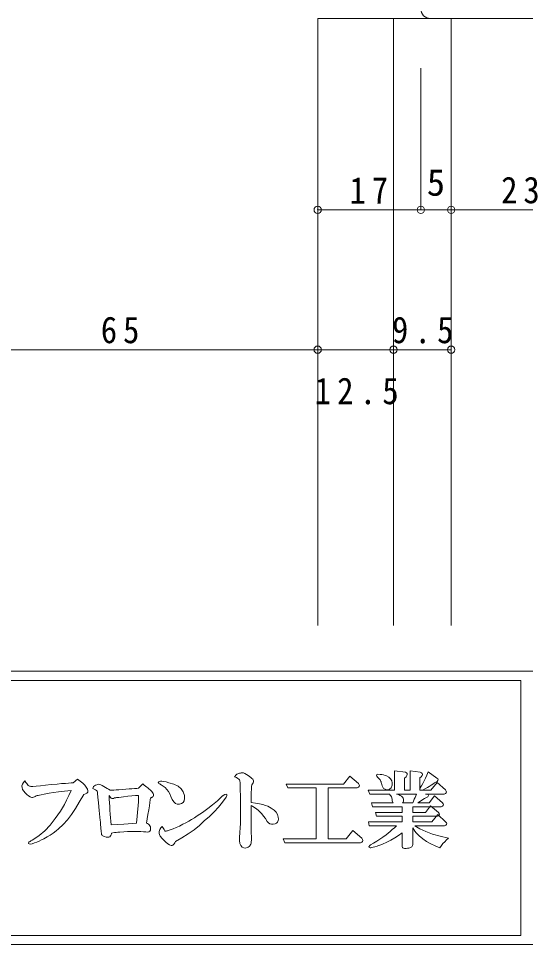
# Model space of a CAD drawing. Units: millimetres on the paper, with parts at other scales. Extents: x 412 to 1654, y -812 to -538.
# Drawn here: x 871.8 to 913.6, y -811.7 to -735.4 of the extents above; entities that cross this region are included whole.
import ezdxf
from ezdxf.enums import TextEntityAlignment as Align

# ---------------------------------------------------------------- set-up
doc = ezdxf.new("R2010")
doc.units = ezdxf.units.MM
doc.header["$PDMODE"] = 32
doc.header["$PDSIZE"] = 0.6
doc.layers.add('1-9_hojyosen', color=7, linetype='Continuous', lineweight=9)
doc.layers.add('F-0', color=5, linetype='Continuous', lineweight=9)
doc.styles.add('ＭＳ ゴシック', font='')
doc.styles.get('ＭＳ ゴシック').set_extended_font_data('MS Gothic')

msp = doc.modelspace()

# ---------------------------------------------------------------- linework, layer by layer
at = {"layer": '1-9_hojyosen'}
for p, q in [((896.423, -735.416), (896.423, -785.416)), ((896.423, -735.416), (907.423, -735.416)), ((902.673, -735.416), (902.673, -785.416)), ((907.223, -735.416), (918.123, -735.416)), ((907.423, -735.416), (907.423, -785.416))]:
    msp.add_line(p, q, dxfattribs=at)
at = {"layer": '1-9_hojyosen', "color": 3}
for p, q in [((896.423, -762.7), (896.423, -739.513)), ((896.423, -751.173), (896.423, -739.513)), ((902.673, -762.7), (902.673, -739.513)), ((904.923, -751.173), (904.923, -739.513)), ((907.423, -751.173), (907.423, -739.513)), ((904.923, -751.173), (896.423, -751.173)), ((907.423, -751.173), (904.923, -751.173)), ((918.923, -751.173), (907.423, -751.173)), ((863.923, -762.695), (896.423, -762.695)), ((896.423, -762.695), (902.673, -762.695)), ((902.673, -762.695), (907.423, -762.695))]:
    msp.add_line(p, q, dxfattribs=at)
at = {"layer": '1-9_hojyosen'}
msp.add_arc((905.723, -734.616), 0.8, 180, 270, dxfattribs=at)
at = {"layer": '1-9_hojyosen', "color": 134}
for p in [(896.423, -751.173), (904.923, -751.173), (907.423, -751.173), (896.423, -762.695), (902.673, -762.695), (907.423, -762.695)]:
    msp.add_point(p, dxfattribs=at)
at = {"layer": 'F-0'}
for p, q in [((831.866, -789.19), (913.927, -789.19)), ((831.866, -789.19), (977.416, -789.19)), ((913.927, -811.69), (831.866, -811.69)), ((1223.866, -811.69), (831.866, -811.69))]:
    msp.add_line(p, q, dxfattribs=at)
at = {"layer": 'F-0', "color": 4, "lineweight": 5}
for p, q in [((832.616, -789.94), (913.177, -789.94)), ((913.177, -789.94), (913.177, -810.94)), ((913.177, -810.94), (832.616, -810.94))]:
    msp.add_line(p, q, dxfattribs=at)
at = {"layer": 'F-0'}
for points in [[(889.933, -798.074), (889.846, -798.007), (889.729, -797.939), (889.58, -797.87), (889.608, -797.819), (889.641, -797.774), (889.678, -797.734), (889.721, -797.7), (889.768, -797.673), (889.847, -797.64), (889.921, -797.612), (889.992, -797.589), (890.059, -797.57), (890.122, -797.556), (890.208, -797.545), (890.307, -797.561), (890.42, -797.605), (890.546, -797.677), (890.686, -797.777), (890.813, -797.865), (890.92, -797.945), (891.004, -798.017), (891.068, -798.082), (891.11, -798.138), (891.134, -798.209), (891.134, -798.284), (891.108, -798.365), (891.058, -798.45), (890.983, -798.539)], [(900.948, -800.348), (900.846, -800.033), (902.651, -800.033), (902.621, -800.002), (902.596, -799.945), (902.574, -799.863), (902.557, -799.755), (902.543, -799.621), (902.528, -799.574), (902.5, -799.518), (902.459, -799.453), (902.405, -799.38), (902.338, -799.297), (900.711, -799.297), (900.577, -798.982), (902.767, -798.982), (902.767, -797.385), (903.658, -797.504), (903.745, -797.553), (903.793, -797.617), (903.804, -797.693), (903.777, -797.782), (903.711, -797.885), (903.572, -797.978), (903.572, -798.982), (904.034, -798.982), (904.034, -797.385), (904.871, -797.504), (904.976, -797.553), (905.036, -797.616), (905.051, -797.692), (905.022, -797.782), (904.949, -797.886), (904.838, -797.952), (904.838, -798.982), (905.748, -798.982), (906.266, -798.355), (906.96, -798.954), (907.018, -799.051), (907.036, -799.134)], [(874.364, -801.86), (874.795, -801.318), (875.216, -800.699), (875.381, -800.446), (875.553, -800.15), (875.73, -799.812), (875.915, -799.431), (876.106, -799.007), (875.556, -799.061), (875.071, -799.114), (874.651, -799.168), (874.297, -799.222), (874.008, -799.275), (873.495, -799.383), (873.388, -799.405), (873.293, -799.43), (873.208, -799.459), (873.136, -799.491), (873.074, -799.527), (873.001, -799.559), (872.928, -799.576), (872.857, -799.578), (872.787, -799.564), (872.718, -799.536), (872.577, -799.439), (872.444, -799.329), (872.32, -799.204), (872.204, -799.065), (872.097, -798.912), (872.051, -798.764), (872.048, -798.62), (872.086, -798.482), (872.166, -798.349), (872.288, -798.221), (872.367, -798.341), (872.44, -798.441), (872.507, -798.522), (872.568, -798.583), (872.623, -798.625), (872.67, -798.644)], [(876.628, -798.085), (876.856, -798.248), (877.052, -798.409), (877.218, -798.569), (877.353, -798.727), (877.458, -798.884), (877.488, -799.024), (877.47, -799.138), (877.406, -799.226), (877.294, -799.289), (877.134, -799.326), (876.774, -799.969), (876.463, -800.491), (876.136, -800.971), (875.794, -801.411), (875.436, -801.81), (875.063, -802.168), (874.857, -802.34), (874.631, -802.508), (874.386, -802.672), (874.122, -802.831), (873.839, -802.985), (873.66, -803.081), (873.475, -803.17), (873.284, -803.251), (873.089, -803.326), (872.887, -803.394), (872.743, -803.415), (872.643, -803.412), (872.59, -803.384), (872.581, -803.332), (872.618, -803.254), (872.653, -803.236), (872.711, -803.204), (872.79, -803.158), (872.892, -803.1), (873.015, -803.028), (873.474, -802.715), (873.924, -802.326), (874.364, -801.86)], [(872.67, -798.644), (872.724, -798.66), (872.786, -798.673), (872.856, -798.682), (872.934, -798.687), (873.231, -798.653), (873.582, -798.614), (873.986, -798.571), (874.444, -798.523), (874.956, -798.472), (875.32, -798.441), (875.633, -798.416), (875.896, -798.395), (876.109, -798.378), (876.273, -798.366), (876.628, -798.085)], [(878.263, -799.118), (878.234, -799.058), (878.181, -799.002), (878.105, -798.948), (878.006, -798.898), (877.884, -798.85), (877.907, -798.764), (877.953, -798.689), (878.022, -798.624), (878.113, -798.57), (878.228, -798.527), (878.307, -798.5), (878.388, -798.494), (878.472, -798.507), (878.559, -798.539), (878.648, -798.592), (878.787, -798.676), (878.924, -798.757), (879.059, -798.835), (879.193, -798.91), (879.325, -798.982), (879.358, -798.982), (879.391, -798.982), (879.424, -798.982), (879.456, -798.982), (879.488, -798.982), (879.627, -798.971), (879.809, -798.957), (880.034, -798.941), (880.303, -798.923), (880.615, -798.903), (880.881, -798.882), (881.117, -798.864), (881.325, -798.848), (881.504, -798.835), (881.655, -798.824), (882.013, -798.463), (882.129, -798.555), (882.236, -798.64), (882.332, -798.719)], [(890.942, -802.314), (890.949, -802.545), (890.958, -802.76), (890.965, -802.938), (890.962, -803.095), (890.95, -803.23), (890.93, -803.344), (890.9, -803.436), (890.868, -803.497), (890.825, -803.555), (890.769, -803.611), (890.701, -803.664), (890.621, -803.715), (890.463, -803.747), (890.323, -803.729), (890.202, -803.661), (890.099, -803.545), (890.015, -803.379), (889.995, -803.302), (889.982, -803.213), (889.976, -803.111), (889.977, -802.997), (889.985, -802.869), (889.986, -802.799), (889.989, -802.721), (889.994, -802.634), (890.002, -802.539), (890.011, -802.435), (890.039, -802.103), (890.059, -801.69), (890.069, -801.196), (890.072, -800.62), (890.065, -799.962), (890.054, -799.419), (890.044, -798.972), (890.033, -798.62), (890.023, -798.364), (890.013, -798.203), (889.988, -798.139), (889.933, -798.074)], [(890.983, -798.539), (890.973, -798.676), (890.963, -798.889), (890.953, -799.179), (890.942, -799.545), (890.932, -799.988), (891.302, -800.042), (891.625, -800.101), (891.903, -800.165), (892.134, -800.233), (892.319, -800.307), (892.598, -800.46), (892.823, -800.626), (892.992, -800.804), (893.108, -800.995), (893.168, -801.198), (893.184, -801.356), (893.165, -801.49), (893.113, -801.601), (893.026, -801.688), (892.906, -801.75), (892.752, -801.787), (892.612, -801.785), (892.484, -801.746), (892.371, -801.668), (892.27, -801.552), (892.117, -801.323), (891.966, -801.117), (891.815, -800.933), (891.666, -800.773), (891.518, -800.635), (891.402, -800.544), (891.286, -800.459), (891.169, -800.382), (891.051, -800.31), (890.932, -800.246), (890.932, -801.523), (890.933, -801.803), (890.936, -802.067), (890.942, -802.314)], [(881.16, -802.376), (880.976, -802.383), (880.74, -802.393), (880.452, -802.408), (880.112, -802.428), (879.958, -802.44), (879.812, -802.455), (879.675, -802.474), (879.545, -802.496), (879.424, -802.522), (879.422, -802.571), (879.414, -802.619), (879.401, -802.664), (879.382, -802.707), (879.358, -802.747), (879.293, -802.811), (879.208, -802.848), (879.104, -802.858), (878.982, -802.842), (878.84, -802.799), (878.771, -802.772), (878.714, -802.741), (878.669, -802.706), (878.635, -802.666), (878.614, -802.623), (878.602, -802.577), (878.591, -802.509), (878.579, -802.419), (878.568, -802.308), (878.557, -802.174), (878.546, -802.009), (878.535, -801.857), (878.525, -801.718), (878.514, -801.591), (878.503, -801.476), (878.425, -800.667), (878.361, -800.027), (878.313, -799.555), (878.28, -799.252), (878.263, -799.118)], [(882.332, -798.719), (882.42, -798.791), (882.497, -798.857), (882.632, -798.976), (882.74, -799.08), (882.82, -799.17), (882.872, -799.246), (882.897, -799.307), (882.903, -799.363), (882.898, -799.413), (882.883, -799.458), (882.856, -799.498), (882.819, -799.532), (882.792, -799.555), (882.761, -799.575), (882.727, -799.592), (882.69, -799.605), (882.649, -799.616), (882.625, -799.776), (882.592, -799.994), (882.549, -800.27), (882.497, -800.604), (882.435, -800.996), (882.307, -801.696), (882.395, -801.733), (882.471, -801.783), (882.535, -801.846), (882.588, -801.923), (882.63, -802.012), (882.646, -802.15), (882.632, -802.261), (882.586, -802.344), (882.508, -802.4), (882.4, -802.428), (882.256, -802.417), (882.073, -802.406), (881.852, -802.395), (881.591, -802.384), (881.292, -802.374), (881.16, -802.376)], [(883.416, -802.715), (883.37, -802.535), (883.366, -802.371), (883.405, -802.221), (883.486, -802.085), (883.61, -801.964), (883.665, -802.057), (883.715, -802.14), (883.76, -802.215), (883.799, -802.282), (883.834, -802.339), (883.852, -802.348), (883.883, -802.351), (883.927, -802.348), (883.982, -802.339), (884.051, -802.324), (884.268, -802.253), (884.502, -802.163), (884.753, -802.056), (885.021, -801.931), (885.306, -801.788), (885.554, -801.66), (885.797, -801.527), (886.033, -801.391), (886.263, -801.25), (886.487, -801.105), (886.932, -800.807), (887.358, -800.499), (887.765, -800.178), (888.152, -799.847), (888.52, -799.505), (888.533, -799.492), (888.549, -799.476), (888.569, -799.456), (888.592, -799.433), (888.619, -799.406), (888.774, -799.326), (888.876, -799.302), (888.927, -799.333), (888.926, -799.421)], [(907.036, -799.134), (907.015, -799.202), (906.954, -799.257), (906.854, -799.297), (905.323, -799.297), (905.494, -799.321), (905.532, -799.369), (905.545, -799.418), (905.534, -799.467), (905.499, -799.518), (905.44, -799.569), (905.236, -799.671), (904.676, -800.033), (905.611, -800.033), (906.047, -799.459), (906.717, -800.031), (906.766, -800.117), (906.781, -800.192), (906.759, -800.255), (906.702, -800.307), (906.61, -800.348), (904.273, -800.348), (904.273, -800.814), (905.314, -800.814), (905.721, -800.268), (906.391, -800.81), (906.442, -800.897), (906.456, -800.972), (906.435, -801.036), (906.379, -801.088), (906.286, -801.129), (904.273, -801.129), (904.273, -801.596), (905.828, -801.596), (906.32, -800.995), (906.97, -801.578), (907.034, -801.67), (907.057, -801.75), (907.039, -801.816), (906.98, -801.87)], [(888.926, -799.421), (888.873, -799.564), (888.575, -799.974), (888.246, -800.373), (887.887, -800.764), (887.497, -801.144), (887.078, -801.516), (886.672, -801.889), (886.23, -802.245), (885.752, -802.585), (885.239, -802.909), (884.69, -803.217), (884.636, -803.318), (884.584, -803.399), (884.534, -803.462), (884.486, -803.506), (884.44, -803.53), (884.338, -803.53), (884.215, -803.484), (884.071, -803.393), (883.905, -803.256), (883.719, -803.074), (883.629, -802.982), (883.553, -802.9), (883.493, -802.828), (883.447, -802.766), (883.416, -802.715)], [(903.378, -802.482), (903.089, -802.706), (902.783, -802.913), (902.462, -803.101), (902.125, -803.27), (901.773, -803.421), (901.709, -803.443), (901.631, -803.47), (901.539, -803.502), (901.435, -803.54), (901.316, -803.583), (901.139, -803.641), (900.993, -803.684), (900.877, -803.711), (900.792, -803.723), (900.737, -803.719), (900.678, -803.692), (900.651, -803.656), (900.657, -803.61), (900.695, -803.555), (900.765, -803.491), (901.029, -803.347), (901.291, -803.191), (901.549, -803.023), (901.805, -802.844), (902.057, -802.653), (902.224, -802.52), (902.393, -802.378), (902.565, -802.23), (902.741, -802.074), (902.92, -801.91), (900.672, -801.91), (900.604, -801.596), (903.378, -801.596), (903.378, -801.129), (901.266, -801.129), (901.196, -800.814), (903.378, -800.814), (903.378, -800.348), (900.948, -800.348)], [(906.98, -801.87), (906.88, -801.91), (904.434, -801.91), (904.846, -802.157), (905.329, -802.383), (905.884, -802.59), (906.511, -802.776), (907.209, -802.942), (907.044, -803.079), (906.891, -803.225), (906.748, -803.38), (906.616, -803.545), (906.494, -803.72), (906.112, -803.575), (905.749, -803.404), (905.406, -803.206), (905.083, -802.983), (904.779, -802.734), (904.653, -802.612), (904.539, -802.485), (904.438, -802.354), (904.349, -802.218), (904.273, -802.077), (904.273, -803.381), (904.267, -803.468), (904.249, -803.542), (904.22, -803.603), (904.18, -803.651), (904.128, -803.686), (904.031, -803.718), (903.928, -803.743), (903.819, -803.76), (903.704, -803.771), (903.583, -803.775), (903.509, -803.766), (903.452, -803.742), (903.411, -803.701), (903.387, -803.644), (903.378, -803.57), (903.378, -802.482)]]:
    msp.add_lwpolyline(points, dxfattribs=at)
for points in [[(898.765, -802.996), (899.309, -802.288), (900.051, -802.933), (900.12, -803.043), (900.145, -803.136), (900.125, -803.212), (900.061, -803.27), (899.951, -803.311), (893.703, -803.311), (893.568, -802.996), (896.288, -802.996), (896.288, -798.786), (893.972, -798.786), (893.837, -798.471), (898.549, -798.471), (899.067, -797.816), (899.787, -798.44), (899.846, -798.538), (899.865, -798.621), (899.844, -798.69), (899.784, -798.745), (899.683, -798.786), (897.29, -798.786), (897.29, -802.996)], [(901.355, -797.914), (901.297, -797.839), (901.272, -797.776), (901.28, -797.725), (901.32, -797.688), (901.394, -797.663), (901.561, -797.678), (901.715, -797.7), (901.855, -797.729), (901.982, -797.766), (902.095, -797.809), (902.285, -797.921), (902.428, -798.054), (902.523, -798.208), (902.572, -798.382), (902.573, -798.577), (902.473, -798.776), (902.349, -798.901), (902.202, -798.951), (902.031, -798.927), (901.838, -798.828), (901.81, -798.793), (901.784, -798.745), (901.758, -798.684), (901.733, -798.61), (901.709, -798.522), (901.689, -798.437), (901.669, -798.363), (901.649, -798.303), (901.629, -798.254), (901.608, -798.218), (901.566, -798.141), (901.519, -798.072), (901.469, -798.012), (901.414, -797.959)], [(906.042, -798.379), (905.911, -798.474), (905.772, -798.569), (905.625, -798.664), (905.471, -798.758), (905.308, -798.851), (905.105, -798.941), (904.961, -798.978), (904.877, -798.962), (904.852, -798.893), (904.887, -798.772), (904.9, -798.739), (904.914, -798.709), (904.931, -798.681), (904.951, -798.655), (904.972, -798.631), (905.088, -798.431), (905.203, -798.215), (905.316, -797.982), (905.429, -797.733), (905.539, -797.466), (906.251, -797.977), (906.321, -798.046), (906.349, -798.116), (906.333, -798.186), (906.274, -798.256), (906.173, -798.327)], [(885.435, -799.419), (885.453, -799.658), (885.42, -799.849), (885.338, -799.993), (885.205, -800.09), (885.022, -800.138), (884.847, -800.13), (884.691, -800.064), (884.553, -799.938), (884.433, -799.754), (884.332, -799.51), (884.23, -799.29), (884.113, -799.093), (883.983, -798.919), (883.839, -798.77), (883.68, -798.644), (883.607, -798.593), (883.535, -798.547), (883.466, -798.504), (883.399, -798.466), (883.335, -798.432), (883.3, -798.387), (883.287, -798.347), (883.297, -798.312), (883.328, -798.282), (883.382, -798.257), (883.462, -798.241), (883.58, -798.243), (883.737, -798.265), (883.933, -798.305), (884.167, -798.364), (884.578, -798.488), (884.911, -798.655), (885.164, -798.866), (885.339, -799.12)], [(902.925, -799.297), (903.091, -799.348), (903.227, -799.406), (903.334, -799.472), (903.411, -799.544), (903.458, -799.624), (903.484, -799.708), (903.492, -799.791), (903.483, -799.873), (903.456, -799.954), (903.411, -800.033), (904.255, -800.033), (904.323, -799.878), (904.388, -799.727), (904.45, -799.58), (904.508, -799.437), (904.564, -799.297)], [(881.628, -800.253), (881.638, -800.15), (881.645, -800.015), (881.65, -799.846), (881.654, -799.645), (881.655, -799.411), (881.4, -799.426), (881.11, -799.45), (880.786, -799.482), (880.428, -799.523), (880.035, -799.573), (879.938, -799.583), (879.853, -799.593), (879.782, -799.603), (879.724, -799.613), (879.679, -799.622), (879.599, -799.656), (879.525, -799.669), (879.456, -799.661), (879.392, -799.632), (879.332, -799.581), (879.236, -799.411), (879.247, -799.708), (879.261, -800.011), (879.277, -800.32), (879.295, -800.634), (879.316, -800.954), (879.393, -801.83), (880.453, -801.784), (881.495, -801.709)]]:
    msp.add_lwpolyline(points, close=True, dxfattribs=at)

# ---------------------------------------------------------------- texts
at = {"layer": '1-9_hojyosen', "style": 'ＭＳ ゴシック'}
msp.add_text('5', height=2.199, dxfattribs=at).set_placement((905.423, -750.673), align=Align.BOTTOM_LEFT)
at = {"layer": '1-9_hojyosen', "char_height": 2.199, "attachment_point": 7, "style": 'ＭＳ ゴシック'}
for s, insert in [('\\T1.36;\\W0.9;17', (899.048, -750.673)), ('\\T1.36;\\W0.9;23', (911.548, -750.673)), ('\\T1.36;\\W0.9;65', (878.548, -762.195)), ('\\T1.38;\\W0.9;9.5', (902.548, -762.195)), ('\\T1.38;\\W0.9;12.5', (896.173, -767.221))]:
    msp.add_mtext(s, dxfattribs=dict(at, insert=insert))

doc.saveas('drawing.dxf')
